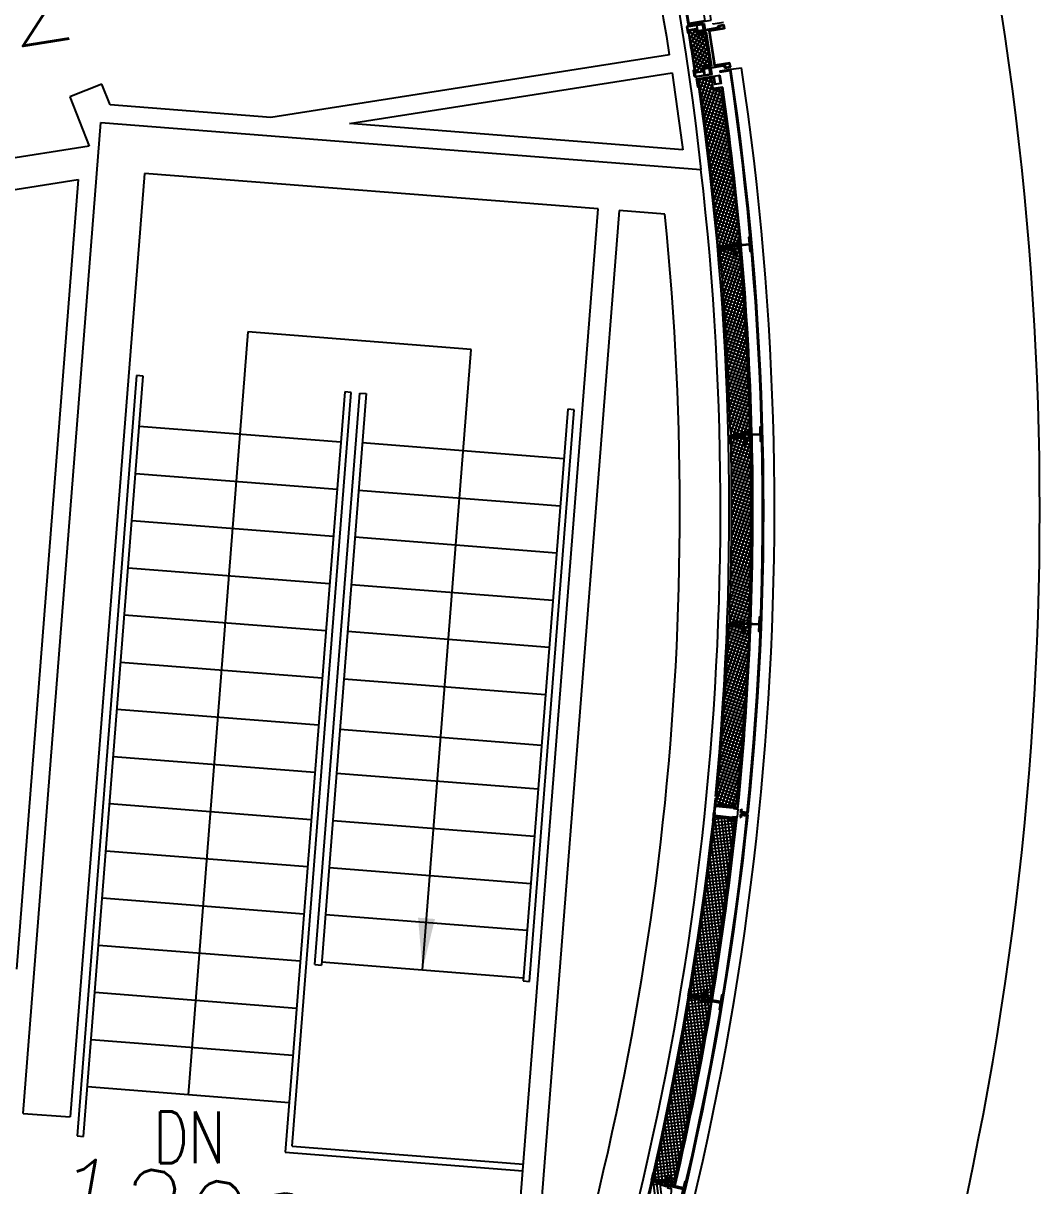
# Model space of a CAD drawing. Extents: x -1850 to 1494, y 4831 to 7402.
# Drawn here: x 1258.3 to 1494.4, y 6487.8 to 6758 of the extents above; entities that cross this region are included whole.
import ezdxf

# ---------------------------------------------------------------- set-up
doc = ezdxf.new("R2010")
doc.units = 0
doc.header["$LTSCALE"] = 48
doc.header["$MEASUREMENT"] = 0
for name, color, linetype in [('ARROOMNO', 4, 'CONTINUOUS'), ('ARWALL', 7, 'CONTINUOUS'), ('EXWALL', 8, 'CONTINUOUS'), ('ROOF', 8, 'CONTINUOUS'), ('TXT', 4, 'CONTINUOUS')]:
    doc.layers.add(name, color=color, linetype=linetype)
doc.styles.add('ROMANS', font='romans.shx', dxfattribs={"height": 18})
doc.styles.get("Standard").update_dxf_attribs({"font": 'simplex.shx', "width": 0.75, "height": 12})
doc.dimstyles.get("Standard").update_dxf_attribs({"dimtxt": 12, "dimasz": 12, "dimexe": 9, "dimexo": 3, "dimgap": 12, "dimtad": 1, "dimdec": 4, "dimzin": 0, "dimtxsty": 'STANDARD', "dimblk": 'OBLIQUE', "dimcen": 0, "dimdle": 3, "dimclrd": 256, "dimclre": 256, "dimclrt": 256, "dimazin": 3, "dimtfac": 1, "dimtdec": 4, "dimtix": 1, "dimtmove": 0, "dimatfit": 3, "dimtolj": 1, "dimtzin": 0})

msp = doc.modelspace()

# ---------------------------------------------------------------- linework, layer by layer
at = {"layer": 'ARWALL'}
for p, q in [((1408.38, 6750.66), (1315.82, 6736.07)), ((1334.06, 6734.65), (1409.02, 6746.46)), ((1276.52, 6743.82), (1269.08, 6740.89)), ((1278.42, 6739), (1276.52, 6743.82)), ((1269.08, 6740.89), (1273.59, 6729.42)), ((1315.82, 6736.07), (1278.42, 6739)), ((1411.48, 6728.59), (1334.06, 6734.65)), ((1273.59, 6729.42), (1137.85, 6708.03)), ((1139.01, 6700.87), (1271.01, 6721.67)), ((1271.01, 6721.67), (1256.65, 6538.13))]:
    msp.add_line(p, q, dxfattribs=at)
at = {"layer": 'ARWALL', "extrusion": (0, 0, -1)}
for centre, radius, start, end in [((-744.87, 6649.18), 675.02, 144.36736, 173.63599), ((-736.81, 6644.82), 679.85, 159.41141, 171.04365), ((-736.81, 6644.82), 679.85, 171.40183, 172.92203)]:
    msp.add_arc(centre, radius, start, end, dxfattribs=at)
at = {"layer": 'EXWALL'}
for p, q in [((1412.87, 6756.46), (1414.65, 6756.76)), ((1414.49, 6746.43), (1412.87, 6756.46)), ((1417.07, 6753.52), (1412.95, 6755.97)), ((1413.02, 6755.56), (1413.63, 6756.59)), ((1413.2, 6754.4), (1414.6, 6756.75)), ((1414.82, 6755.73), (1413.42, 6756.56)), ((1414.66, 6756.69), (1414.57, 6756.75)), ((1414.65, 6756.76), (1414.87, 6755.4)), ((1414.97, 6755.67), (1416.93, 6755.99)), ((1416.28, 6757.93), (1416.44, 6757.95)), ((1416.31, 6757.77), (1416.28, 6757.93)), ((1416.31, 6757.77), (1416.54, 6756.29)), ((1416.31, 6757.77), (1416.31, 6757.77)), ((1416.44, 6757.95), (1416.68, 6756.48)), ((1416.54, 6756.29), (1418.88, 6756.66)), ((1419.43, 6756.91), (1416.68, 6756.48)), ((1416.93, 6755.99), (1418.17, 6748.09)), ((1421.09, 6756.77), (1417.63, 6756.23)), ((1418.91, 6748.08), (1417.63, 6756.23)), ((1421.23, 6756.67), (1417.77, 6756.13)), ((1419.02, 6748.22), (1417.77, 6756.13)), ((1420.99, 6758.15), (1418.53, 6757.74)), ((1418.91, 6756.43), (1418.88, 6756.66)), ((1418.91, 6756.43), (1419.27, 6756.49)), ((1419.41, 6756.76), (1419, 6756.69)), ((1419.03, 6756.48), (1419, 6756.69)), ((1419.03, 6756.48), (1419.26, 6756.52)), ((1419.48, 6756.62), (1419.08, 6756.56)), ((1419.09, 6756.51), (1419.08, 6756.56)), ((1419.64, 6756.59), (1419.09, 6756.51)), ((1419.26, 6756.52), (1419.27, 6756.49)), ((1419.41, 6756.76), (1419.52, 6756.68)), ((1419.43, 6756.91), (1419.54, 6756.78)), ((1420.03, 6756.74), (1419.48, 6756.66)), ((1419.48, 6756.62), (1419.48, 6756.66)), ((1419.95, 6756.75), (1419.52, 6756.68)), ((1419.94, 6756.84), (1419.54, 6756.78)), ((1419.64, 6757.3), (1420.97, 6757.52)), ((1419.71, 6756.84), (1419.64, 6757.3)), ((1421.09, 6756.77), (1419.64, 6756.54)), ((1419.64, 6756.59), (1419.64, 6756.54)), ((1419.71, 6756.84), (1420.01, 6756.89)), ((1419.74, 6757.45), (1421.07, 6757.66)), ((1419.74, 6757.45), (1419.76, 6757.33)), ((1419.76, 6757.33), (1420.97, 6757.52)), ((1419.94, 6756.84), (1419.95, 6756.75)), ((1420.01, 6757.3), (1420.92, 6757.44)), ((1420.01, 6757.3), (1420.1, 6756.68)), ((1420.01, 6756.89), (1420.03, 6756.74)), ((1421.01, 6756.83), (1420.1, 6756.68)), ((1420.92, 6757.44), (1421.01, 6756.83)), ((1420.97, 6757.52), (1421.09, 6756.77)), ((1420.97, 6757.52), (1421.09, 6756.77)), ((1421.07, 6757.66), (1421.23, 6756.67)), ((1417.22, 6752.56), (1413.11, 6755)), ((1417.37, 6751.6), (1413.26, 6754.04)), ((1413.39, 6753.25), (1414.83, 6755.66)), ((1413.58, 6752.09), (1415.61, 6755.52)), ((1413.76, 6750.94), (1416.58, 6755.68)), ((1413.95, 6749.79), (1416.88, 6754.72)), ((1414.13, 6748.63), (1417.06, 6753.56)), ((1414.87, 6755.4), (1416.73, 6755.7)), ((1414.99, 6755.54), (1414.97, 6755.67)), ((1416.82, 6755.85), (1414.99, 6755.54)), ((1416.92, 6754.48), (1415.27, 6755.46)), ((1416.77, 6755.44), (1416.42, 6755.65)), ((1416.73, 6755.7), (1417.87, 6748.32)), ((1418.03, 6748.19), (1416.82, 6755.85)), ((1417.51, 6750.63), (1413.42, 6753.07)), ((1417.66, 6749.67), (1413.57, 6752.11)), ((1417.81, 6748.71), (1413.73, 6751.14)), ((1414.32, 6747.48), (1417.24, 6752.39)), ((1414.58, 6746.44), (1417.42, 6751.23)), ((1417.19, 6748.21), (1413.89, 6750.17)), ((1416.04, 6748.02), (1414.04, 6749.21)), ((1416.19, 6747.06), (1414.2, 6748.24)), ((1417.87, 6748.32), (1416.03, 6748.02)), ((1416.03, 6748.02), (1416.25, 6746.67)), ((1416.19, 6747.92), (1418.03, 6748.19)), ((1416.21, 6747.8), (1416.19, 6747.92)), ((1418.17, 6748.09), (1416.21, 6747.8)), ((1416.43, 6748.08), (1417.6, 6750.06)), ((1417.39, 6748.24), (1417.78, 6748.9)), ((1417.9, 6747.68), (1420.23, 6748.05)), ((1420.83, 6747.98), (1418.08, 6747.55)), ((1422.37, 6748.62), (1418.91, 6748.08)), ((1422.47, 6748.77), (1419.02, 6748.22)), ((1420.2, 6748.28), (1420.55, 6748.34)), ((1420.2, 6748.28), (1420.23, 6748.05)), ((1420.32, 6748.27), (1420.55, 6748.3)), ((1420.32, 6748.27), (1420.36, 6748.06)), ((1420.77, 6748.13), (1420.36, 6748.06)), ((1420.93, 6748.35), (1420.39, 6748.27)), ((1420.8, 6748.28), (1420.39, 6748.22)), ((1420.39, 6748.27), (1420.39, 6748.22)), ((1420.55, 6748.3), (1420.55, 6748.34)), ((1420.77, 6748.13), (1420.85, 6748.23)), ((1421.36, 6748.33), (1420.8, 6748.24)), ((1420.8, 6748.28), (1420.8, 6748.24)), ((1420.83, 6747.98), (1420.9, 6748.15)), ((1421.29, 6748.3), (1420.85, 6748.23)), ((1421.3, 6748.21), (1420.9, 6748.15)), ((1422.37, 6748.62), (1420.93, 6748.4)), ((1420.93, 6748.35), (1420.93, 6748.4)), ((1421.08, 6748.14), (1421.38, 6748.18)), ((1421.08, 6748.14), (1421.15, 6747.68)), ((1421.15, 6747.68), (1422.49, 6747.88)), ((1421.28, 6747.69), (1422.49, 6747.88)), ((1421.3, 6748.21), (1421.29, 6748.3)), ((1421.38, 6748.18), (1421.36, 6748.33)), ((1422.32, 6748.55), (1421.41, 6748.41)), ((1421.5, 6747.79), (1421.41, 6748.41)), ((1421.5, 6747.79), (1422.41, 6747.94)), ((1422.41, 6747.94), (1422.32, 6748.55)), ((1422.49, 6747.88), (1422.37, 6748.62)), ((1422.49, 6747.88), (1422.37, 6748.62)), ((1422.63, 6747.78), (1422.47, 6748.77)), ((1415.54, 6746.57), (1414.35, 6747.28)), ((1416.25, 6746.67), (1414.49, 6746.43)), ((1415.53, 6746.57), (1416.11, 6747.55)), ((1417.2, 6745.2), (1415.82, 6741.11)), ((1418.04, 6745.34), (1416.05, 6739.46)), ((1418.19, 6745.01), (1417.48, 6745.25)), ((1418.13, 6746.21), (1417.9, 6747.68)), ((1418.31, 6746.08), (1418.08, 6747.55)), ((1418.13, 6746.21), (1418.13, 6746.21)), ((1418.13, 6746.21), (1418.15, 6746.05)), ((1418.15, 6746.05), (1418.31, 6746.08)), ((1420.1, 6746.89), (1422.7, 6747.28)), ((1420.1, 6746.89), (1420.12, 6746.65)), ((1420.12, 6746.65), (1422.49, 6747)), ((1421.3, 6747.57), (1421.28, 6747.69)), ((1421.3, 6747.57), (1422.63, 6747.78)), ((1422.7, 6747.28), (1425.18, 6747.65)), ((1418.42, 6743.35), (1415.32, 6744.4)), ((1415.52, 6744.92), (1415.33, 6744.35)), ((1418.53, 6742.52), (1415.45, 6743.56)), ((1416.36, 6745.06), (1415.58, 6742.74)), ((1420.55, 6741.05), (1415.58, 6742.73)), ((1418.3, 6744.18), (1415.91, 6744.99)), ((1418.34, 6743.9), (1416.28, 6737.8)), ((1419.45, 6742.49), (1416.72, 6734.43)), ((1420.29, 6742.64), (1416.94, 6732.72)), ((1420.79, 6743.11), (1418.62, 6742.8)), ((1420.69, 6742.94), (1418.64, 6742.65)), ((1420.43, 6741.88), (1418.9, 6742.4)), ((1420.68, 6740.21), (1415.7, 6741.89)), ((1420.8, 6739.38), (1415.82, 6741.06)), ((1420.92, 6738.55), (1415.94, 6740.23)), ((1418.61, 6742.34), (1416.5, 6736.12)), ((1420.55, 6741.06), (1417.15, 6731)), ((1421.04, 6737.71), (1416.06, 6739.4)), ((1421.16, 6736.88), (1416.18, 6738.57)), ((1421.28, 6736.05), (1416.29, 6737.74)), ((1420.79, 6739.44), (1417.36, 6729.27)), ((1421.03, 6737.8), (1417.56, 6727.53)), ((1258.26, 6504.52), (1276.27, 6734.9)), ((1276.27, 6734.9), (1415.73, 6724)), ((1421.4, 6735.22), (1416.4, 6736.91)), ((1421.52, 6734.39), (1416.51, 6736.08)), ((1421.63, 6733.56), (1416.62, 6735.25)), ((1421.75, 6732.73), (1416.72, 6734.42)), ((1421.27, 6736.16), (1417.76, 6725.78)), ((1421.5, 6734.51), (1417.96, 6724.02)), ((1421.86, 6731.9), (1416.83, 6733.6)), ((1421.97, 6731.07), (1416.93, 6732.77)), ((1422.08, 6730.24), (1417.03, 6731.94)), ((1421.73, 6732.84), (1418.15, 6722.25)), ((1422.19, 6729.41), (1417.14, 6731.12)), ((1422.3, 6728.58), (1417.24, 6730.29)), ((1422.41, 6727.75), (1417.33, 6729.47)), ((1421.96, 6731.17), (1418.34, 6720.47)), ((1422.18, 6729.49), (1418.53, 6718.67)), ((1422.51, 6726.92), (1417.43, 6728.64)), ((1422.62, 6726.1), (1417.53, 6727.82)), ((1422.72, 6725.27), (1417.62, 6726.99)), ((1422.4, 6727.8), (1418.71, 6716.87)), ((1422.82, 6724.45), (1417.72, 6726.17)), ((1422.92, 6723.62), (1417.81, 6725.35)), ((1423.02, 6722.79), (1417.9, 6724.52)), ((1423.12, 6721.97), (1417.99, 6723.7)), ((1422.62, 6726.1), (1418.89, 6715.06)), ((1422.83, 6724.38), (1419.07, 6713.24)), ((1286.42, 6723.08), (1269.18, 6503.8)), ((1391.84, 6714.83), (1286.42, 6723.08)), ((1423.22, 6721.14), (1418.08, 6722.88)), ((1423.32, 6720.32), (1418.17, 6722.06)), ((1423.41, 6719.5), (1418.26, 6721.24)), ((1423.04, 6722.66), (1419.24, 6711.41)), ((1423.25, 6720.93), (1419.41, 6709.58)), ((1423.51, 6718.67), (1418.34, 6720.42)), ((1423.6, 6717.85), (1418.43, 6719.6)), ((1423.69, 6717.03), (1418.52, 6718.78)), ((1423.45, 6719.19), (1419.58, 6707.73)), ((1423.78, 6716.2), (1418.6, 6717.96)), ((1423.87, 6715.38), (1418.68, 6717.14)), ((1423.96, 6714.56), (1418.77, 6716.32)), ((1424.05, 6713.74), (1418.85, 6715.5)), ((1423.65, 6717.43), (1419.81, 6706.08)), ((1423.84, 6715.67), (1420.62, 6706.14)), ((1368.5, 6416.53), (1391.84, 6714.83)), ((1396.7, 6714.45), (1374.08, 6425.32)), ((1407.31, 6713.62), (1396.7, 6714.45)), ((1424.14, 6712.92), (1418.93, 6714.68)), ((1424.22, 6712.1), (1419.01, 6713.86)), ((1424.31, 6711.28), (1419.09, 6713.04)), ((1424.03, 6713.89), (1421.44, 6706.2)), ((1424.39, 6710.46), (1419.16, 6712.22)), ((1424.47, 6709.64), (1419.24, 6711.41)), ((1424.55, 6708.82), (1419.32, 6710.59)), ((1424.22, 6712.1), (1422.25, 6706.26)), ((1424.41, 6710.3), (1423.13, 6706.53)), ((1424.63, 6708), (1419.39, 6709.77)), ((1424.71, 6707.18), (1419.47, 6708.95)), ((1423.78, 6706.7), (1419.54, 6708.14)), ((1422.44, 6706.37), (1419.61, 6707.32)), ((1424.58, 6708.49), (1424.04, 6706.87)), ((1420.74, 6706.15), (1419.69, 6706.51)), ((1420.54, 6705.3), (1420.18, 6704.24)), ((1423.34, 6704.19), (1420.2, 6705.27)), ((1421.36, 6705.37), (1420.35, 6702.42)), ((1422.18, 6705.45), (1420.51, 6700.58)), ((1423, 6705.52), (1420.66, 6698.72)), ((1424.63, 6705.66), (1420.96, 6694.95)), ((1423.2, 6705.03), (1422.03, 6705.43)), ((1424.66, 6705.33), (1423.87, 6705.6)), ((1424.73, 6704.51), (1423.9, 6704.79)), ((1424.02, 6706.68), (1424.91, 6706.76)), ((1424.02, 6706.55), (1425.04, 6706.64)), ((1424.08, 6706.06), (1425.09, 6706.15)), ((1424.09, 6705.93), (1424.97, 6706.01)), ((1424.87, 6702.88), (1420.16, 6704.49)), ((1424.94, 6702.06), (1420.23, 6703.67)), ((1425, 6701.24), (1420.31, 6702.85)), ((1425.07, 6700.43), (1420.38, 6702.04)), ((1423.34, 6704.21), (1420.81, 6696.84)), ((1424.79, 6703.81), (1421.09, 6693.04)), ((1424.95, 6701.96), (1421.22, 6691.11)), ((1424.8, 6703.69), (1423.86, 6704.01)), ((1425.14, 6699.61), (1420.45, 6701.22)), ((1425.2, 6698.8), (1420.52, 6700.4)), ((1425.26, 6697.98), (1420.59, 6699.58)), ((1425.1, 6700.09), (1421.35, 6689.16)), ((1425.33, 6697.17), (1420.66, 6698.77)), ((1425.39, 6696.35), (1420.73, 6697.95)), ((1425.45, 6695.54), (1420.79, 6697.14)), ((1425.25, 6698.21), (1421.47, 6687.2)), ((1425.51, 6694.73), (1420.85, 6696.32)), ((1425.57, 6693.91), (1420.91, 6695.51)), ((1425.62, 6693.1), (1420.97, 6694.7)), ((1425.68, 6692.29), (1421.03, 6693.88)), ((1425.39, 6696.32), (1421.58, 6685.22)), ((1425.53, 6694.42), (1421.69, 6683.23)), ((1425.74, 6691.48), (1421.09, 6693.07)), ((1425.79, 6690.67), (1421.15, 6692.26)), ((1425.84, 6689.85), (1421.2, 6691.45)), ((1425.67, 6692.5), (1421.8, 6681.22)), ((1425.9, 6689.04), (1421.26, 6690.64)), ((1425.95, 6688.23), (1421.31, 6689.82)), ((1426, 6687.42), (1421.36, 6689.01)), ((1425.8, 6690.57), (1421.9, 6679.2)), ((1425.92, 6688.63), (1421.99, 6677.17)), ((1426.05, 6686.61), (1421.41, 6688.2)), ((1426.1, 6685.8), (1421.46, 6687.39)), ((1426.15, 6684.99), (1421.51, 6686.59)), ((1426.19, 6684.19), (1421.55, 6685.78)), ((1426.05, 6686.67), (1422.09, 6675.12)), ((1426.24, 6683.38), (1421.6, 6684.97)), ((1426.28, 6682.57), (1421.64, 6684.16)), ((1426.33, 6681.76), (1421.69, 6683.35)), ((1426.16, 6684.7), (1422.17, 6673.07)), ((1426.37, 6680.95), (1421.73, 6682.54)), ((1426.41, 6680.15), (1421.77, 6681.74)), ((1426.45, 6679.34), (1421.81, 6680.93)), ((1426.27, 6682.71), (1422.26, 6671)), ((1426.38, 6680.71), (1422.34, 6668.92)), ((1426.49, 6678.53), (1421.85, 6680.12)), ((1426.53, 6677.73), (1421.89, 6679.32)), ((1426.57, 6676.92), (1421.93, 6678.51)), ((1426.61, 6676.11), (1421.97, 6677.7)), ((1426.48, 6678.7), (1422.42, 6666.84)), ((1284.59, 6676.08), (1270.77, 6499.35)), ((1272.26, 6499.23), (1286.09, 6675.95)), ((1286.09, 6675.97), (1284.59, 6676.08)), ((1286.09, 6675.96), (1286.09, 6675.97)), ((1426.64, 6675.31), (1422.01, 6676.9)), ((1426.68, 6674.5), (1422.04, 6676.09)), ((1426.71, 6673.7), (1422.08, 6675.29)), ((1426.58, 6676.67), (1422.49, 6664.74)), ((1320.73, 6496.94), (1334.44, 6672.18)), ((1332.94, 6672.3), (1328.66, 6617.47)), ((1334.44, 6672.18), (1332.94, 6672.3)), ((1426.74, 6672.9), (1422.11, 6674.48)), ((1426.78, 6672.09), (1422.15, 6673.68)), ((1426.81, 6671.29), (1422.18, 6672.87)), ((1426.67, 6674.62), (1422.56, 6662.64)), ((1426.76, 6672.56), (1423.28, 6662.42)), ((1326.04, 6539.15), (1336.43, 6672.03)), ((1337.93, 6671.91), (1327.54, 6539.04)), ((1336.43, 6672.03), (1337.93, 6671.91)), ((1426.84, 6670.48), (1422.21, 6672.07)), ((1426.87, 6669.68), (1422.25, 6671.27)), ((1426.9, 6668.88), (1422.28, 6670.46)), ((1426.92, 6668.08), (1422.31, 6669.66)), ((1426.84, 6670.49), (1424.08, 6662.44)), ((1384.79, 6668.25), (1374.39, 6535.37)), ((1375.89, 6535.25), (1386.28, 6668.13)), ((1386.28, 6668.13), (1384.79, 6668.25)), ((1426.95, 6667.27), (1422.34, 6668.86)), ((1426.98, 6666.47), (1422.37, 6668.05)), ((1427, 6665.67), (1422.4, 6667.25)), ((1426.91, 6668.39), (1424.88, 6662.46)), ((1332.03, 6660.59), (1285.17, 6664.25)), ((1427.03, 6664.87), (1422.43, 6666.45)), ((1427.05, 6664.07), (1422.46, 6665.64)), ((1427.07, 6663.27), (1422.49, 6664.84)), ((1426.1, 6662.81), (1422.51, 6664.04)), ((1426.98, 6666.28), (1425.79, 6662.8)), ((1427.05, 6664.15), (1426.68, 6663.07)), ((1424.82, 6662.45), (1422.54, 6663.24)), ((1422.65, 6662.41), (1422.57, 6662.43)), ((1422.73, 6661.6), (1422.71, 6661.52)), ((1425.76, 6660.46), (1422.71, 6661.5)), ((1423.53, 6661.62), (1422.74, 6659.31)), ((1424.33, 6661.64), (1422.77, 6657.08)), ((1425.13, 6661.66), (1422.79, 6654.84)), ((1425.71, 6661.26), (1424.6, 6661.65)), ((1426.73, 6661.7), (1426.44, 6660.85)), ((1426.67, 6662.76), (1427.46, 6662.78)), ((1426.67, 6662.64), (1427.58, 6662.66)), ((1426.69, 6662.14), (1427.6, 6662.16)), ((1426.7, 6662.01), (1427.47, 6662.03)), ((1427.11, 6661.58), (1426.76, 6661.7)), ((1383.89, 6656.76), (1337.03, 6660.42)), ((1427.17, 6659.18), (1422.72, 6660.71)), ((1427.18, 6658.38), (1422.73, 6659.91)), ((1427.2, 6657.58), (1422.74, 6659.11)), ((1425.73, 6661.08), (1422.81, 6652.58)), ((1426.19, 6660.12), (1422.83, 6650.32)), ((1427.14, 6660.57), (1422.84, 6648.03)), ((1427.13, 6660.78), (1426.43, 6661.02)), ((1427.15, 6659.98), (1426.47, 6660.21)), ((1427.21, 6656.79), (1422.75, 6658.32)), ((1427.23, 6655.99), (1422.76, 6657.52)), ((1427.24, 6655.19), (1422.77, 6656.72)), ((1427.25, 6654.39), (1422.78, 6655.93)), ((1427.18, 6658.39), (1422.84, 6645.73)), ((1427.22, 6656.19), (1422.84, 6643.41)), ((1331.17, 6649.62), (1284.31, 6653.28)), ((1427.26, 6653.6), (1422.79, 6655.13)), ((1427.27, 6652.8), (1422.8, 6654.34)), ((1427.28, 6652.01), (1422.81, 6653.54)), ((1427.26, 6653.98), (1422.83, 6641.07)), ((1427.29, 6651.21), (1422.81, 6652.75)), ((1427.28, 6651.74), (1422.81, 6638.71)), ((1427.29, 6650.42), (1422.82, 6651.95)), ((1427.3, 6649.62), (1422.82, 6651.16)), ((1336.17, 6649.46), (1383.03, 6645.79)), ((1427.3, 6649.49), (1422.79, 6636.32)), ((1427.31, 6648.83), (1422.83, 6650.36)), ((1427.31, 6648.03), (1422.83, 6649.57)), ((1427.31, 6647.24), (1422.84, 6648.77)), ((1427.32, 6646.44), (1422.84, 6647.98)), ((1427.31, 6647.21), (1422.75, 6633.9)), ((1427.32, 6645.65), (1422.84, 6647.19)), ((1427.32, 6644.86), (1422.84, 6646.39)), ((1427.32, 6644.06), (1422.84, 6645.6)), ((1427.31, 6642.59), (1422.64, 6628.97)), ((1427.32, 6644.91), (1422.7, 6631.45)), ((1427.32, 6643.27), (1422.84, 6644.81)), ((1427.31, 6642.48), (1422.84, 6644.01)), ((1427.31, 6641.69), (1422.84, 6643.22)), ((1427.31, 6640.9), (1422.84, 6642.43)), ((1330.31, 6638.65), (1283.46, 6642.32)), ((1427.3, 6640.24), (1422.57, 6626.44)), ((1427.29, 6638.52), (1422.82, 6640.06)), ((1427.3, 6640.11), (1422.83, 6641.64)), ((1427.3, 6639.31), (1422.83, 6640.85)), ((1382.17, 6634.83), (1335.31, 6638.49)), ((1427.28, 6637.87), (1422.48, 6623.88)), ((1427.26, 6636.15), (1422.8, 6637.68)), ((1427.27, 6636.94), (1422.81, 6638.47)), ((1427.28, 6637.73), (1422.82, 6639.26)), ((1427.26, 6635.48), (1422.38, 6621.27)), ((1427.22, 6633), (1422.76, 6634.53)), ((1427.23, 6633.79), (1422.77, 6635.32)), ((1427.24, 6634.58), (1422.78, 6636.11)), ((1427.25, 6635.36), (1422.79, 6636.89)), ((1427.22, 6633.06), (1422.28, 6618.67)), ((1427.17, 6630.64), (1422.72, 6632.16)), ((1427.19, 6631.42), (1422.73, 6632.95)), ((1427.2, 6632.21), (1422.75, 6633.74)), ((1329.45, 6627.69), (1282.6, 6631.35)), ((1427.1, 6627.49), (1422.64, 6629.02)), ((1427.12, 6628.27), (1422.66, 6629.8)), ((1427.14, 6629.06), (1422.68, 6630.59)), ((1427.16, 6629.85), (1422.7, 6631.38)), ((1427.17, 6630.62), (1423.07, 6618.64)), ((1334.46, 6627.52), (1381.31, 6623.86)), ((1427.04, 6625.13), (1422.58, 6626.66)), ((1427.06, 6625.92), (1422.6, 6627.45)), ((1427.08, 6626.7), (1422.62, 6628.23)), ((1427.12, 6628.14), (1423.85, 6618.61)), ((1426.94, 6621.99), (1422.47, 6623.53)), ((1426.97, 6622.78), (1422.5, 6624.31)), ((1426.99, 6623.56), (1422.53, 6625.09)), ((1427.02, 6624.35), (1422.55, 6625.88)), ((1427.05, 6625.64), (1424.74, 6618.89)), ((1426.86, 6619.64), (1422.38, 6621.18)), ((1426.89, 6620.43), (1422.41, 6621.96)), ((1426.92, 6621.21), (1422.44, 6622.74)), ((1426.98, 6623.11), (1425.52, 6618.86)), ((1328.6, 6616.72), (1281.74, 6620.38)), ((1422.81, 6618.65), (1422.27, 6618.84)), ((1424.39, 6618.9), (1422.31, 6619.62)), ((1426.17, 6619.09), (1422.34, 6620.4)), ((1426.89, 6620.55), (1426.39, 6619.08)), ((1426.43, 6618.14), (1427.3, 6618.1)), ((1426.44, 6618.64), (1427.32, 6618.6)), ((1426.45, 6618.76), (1427.2, 6618.73)), ((1328.65, 6617.46), (1320.94, 6518.77)), ((1380.46, 6612.89), (1333.6, 6616.56)), ((1426.95, 6617.42), (1421.23, 6600.97)), ((1425.71, 6616.11), (1421.42, 6603.8)), ((1425.41, 6617.53), (1421.6, 6606.6)), ((1424.7, 6617.77), (1421.78, 6609.38)), ((1423.91, 6617.8), (1421.94, 6612.14)), ((1423.13, 6617.84), (1422.1, 6614.87)), ((1426.8, 6614.17), (1422.15, 6615.79)), ((1426.84, 6614.95), (1422.19, 6616.57)), ((1425.42, 6616.24), (1422.23, 6617.35)), ((1422.35, 6617.87), (1422.25, 6617.58)), ((1425.41, 6617.03), (1423.1, 6617.84)), ((1426.88, 6615.73), (1425.81, 6616.1)), ((1426.26, 6617.7), (1426.01, 6617)), ((1426.91, 6616.51), (1426.01, 6616.83)), ((1426.95, 6617.29), (1426.04, 6617.61)), ((1426.43, 6618.01), (1427.17, 6617.98)), ((1426.83, 6614.77), (1421.03, 6598.11)), ((1426.68, 6611.83), (1422.02, 6613.45)), ((1426.72, 6612.61), (1422.06, 6614.23)), ((1426.76, 6613.39), (1422.11, 6615.01)), ((1426.69, 6612.09), (1420.82, 6595.22)), ((1426.5, 6608.72), (1421.83, 6610.34)), ((1426.54, 6609.49), (1421.88, 6611.12)), ((1426.59, 6610.27), (1421.93, 6611.9)), ((1426.63, 6611.05), (1421.97, 6612.67)), ((1327.74, 6605.75), (1280.88, 6609.42)), ((1426.54, 6609.37), (1420.59, 6592.29)), ((1426.36, 6606.38), (1421.69, 6608.01)), ((1426.4, 6607.16), (1421.74, 6608.78)), ((1426.45, 6607.94), (1421.79, 6609.56)), ((1332.74, 6605.59), (1379.6, 6601.93)), ((1426.37, 6606.6), (1420.36, 6589.33)), ((1426.15, 6603.28), (1421.49, 6604.9)), ((1426.21, 6604.05), (1421.54, 6605.68)), ((1426.26, 6604.83), (1421.59, 6606.45)), ((1426.31, 6605.61), (1421.64, 6607.23)), ((1426.19, 6603.8), (1420.11, 6586.33)), ((1425.99, 6600.95), (1421.34, 6602.57)), ((1426.05, 6601.73), (1421.39, 6603.35)), ((1426.1, 6602.5), (1421.44, 6604.12)), ((1425.99, 6600.96), (1419.84, 6583.29)), ((1425.77, 6597.85), (1421.13, 6599.47)), ((1425.83, 6598.63), (1421.18, 6600.24)), ((1425.88, 6599.4), (1421.24, 6601.02)), ((1425.94, 6600.18), (1421.29, 6601.79)), ((1326.88, 6594.79), (1280.02, 6598.45)), ((1425.79, 6598.09), (1419.57, 6580.2)), ((1425.59, 6595.53), (1420.96, 6597.14)), ((1425.65, 6596.3), (1421.02, 6597.92)), ((1425.71, 6597.08), (1421.07, 6598.69)), ((1331.82, 6593.87), (1378.68, 6590.2)), ((1425.57, 6595.17), (1419.27, 6577.07)), ((1425.35, 6592.44), (1420.73, 6594.05)), ((1425.41, 6593.21), (1420.79, 6594.82)), ((1425.47, 6593.99), (1420.85, 6595.59)), ((1425.53, 6594.76), (1420.9, 6596.37)), ((1425.33, 6592.21), (1419.83, 6576.39)), ((1425.16, 6590.12), (1420.55, 6591.73)), ((1425.22, 6590.9), (1420.61, 6592.5)), ((1425.29, 6591.67), (1420.67, 6593.27)), ((1424.9, 6587.04), (1420.3, 6588.64)), ((1424.96, 6587.81), (1420.37, 6589.41)), ((1425.03, 6588.58), (1420.43, 6590.18)), ((1425.09, 6589.35), (1420.49, 6590.95)), ((1425.08, 6589.21), (1420.6, 6576.32)), ((1326.02, 6583.82), (1279.17, 6587.49)), ((1424.69, 6584.73), (1420.11, 6586.32)), ((1424.76, 6585.5), (1420.17, 6587.09)), ((1424.83, 6586.27), (1420.24, 6587.87)), ((1424.82, 6586.18), (1421.37, 6576.26)), ((1331.03, 6583.65), (1377.88, 6579.98)), ((1424.41, 6581.65), (1419.84, 6583.24)), ((1424.48, 6582.42), (1419.91, 6584.01)), ((1424.55, 6583.19), (1419.98, 6584.78)), ((1424.62, 6583.96), (1420.04, 6585.55)), ((1424.55, 6583.1), (1422.14, 6576.19)), ((1424.19, 6579.34), (1419.63, 6580.93)), ((1424.27, 6580.11), (1419.7, 6581.7)), ((1424.34, 6580.88), (1419.77, 6582.47)), ((1422.83, 6576.64), (1419.34, 6577.85)), ((1423.97, 6577.04), (1419.42, 6578.62)), ((1424.05, 6577.81), (1419.49, 6579.39)), ((1424.12, 6578.57), (1419.56, 6580.16)), ((1424.26, 6579.99), (1423.09, 6576.64)), ((1325.17, 6572.85), (1278.31, 6576.52)), ((1418.79, 6575.38), (1418.7, 6574.56)), ((1418.95, 6574.53), (1419.04, 6575.36)), ((1421.75, 6576.22), (1419.27, 6577.09)), ((1423.26, 6575.43), (1424.31, 6575.32)), ((1423.33, 6576.05), (1423.46, 6576.04)), ((1423.4, 6575.54), (1424.2, 6575.46)), ((1423.95, 6576.84), (1423.86, 6576.57)), ((1424.31, 6575.32), (1424.12, 6573.49)), ((1425.02, 6575.27), (1425.27, 6575.24)), ((1330.17, 6572.68), (1377.02, 6569.02)), ((1422.41, 6572.58), (1418.75, 6572.11)), ((1418.82, 6573.77), (1422.8, 6573.29)), ((1421.14, 6573.17), (1418.84, 6572.88)), ((1421.33, 6554.45), (1418.92, 6573.44)), ((1421.71, 6557.4), (1419.69, 6573.35)), ((1422.09, 6560.39), (1420.46, 6573.25)), ((1422.46, 6563.42), (1421.22, 6573.16)), ((1422.83, 6566.5), (1421.99, 6573.07)), ((1423.19, 6569.61), (1422.83, 6572.43)), ((1423.02, 6572.98), (1423.14, 6572.96)), ((1423.07, 6573.6), (1424.12, 6573.49)), ((1423.19, 6573.46), (1423.99, 6573.38)), ((1424.83, 6573.4), (1425.08, 6573.38)), ((1424.89, 6574.15), (1426.68, 6573.96)), ((1424.94, 6574.52), (1426.72, 6574.34)), ((1425.12, 6573.87), (1426.41, 6573.74)), ((1425.21, 6574.74), (1426.5, 6574.61)), ((1423.19, 6569.65), (1418.4, 6569.04)), ((1423.28, 6570.42), (1418.49, 6569.81)), ((1420.95, 6551.54), (1418.55, 6570.37)), ((1423.36, 6571.19), (1418.58, 6570.58)), ((1423.45, 6571.95), (1418.67, 6571.34)), ((1422.93, 6567.35), (1418.12, 6566.74)), ((1420.56, 6548.67), (1418.19, 6567.28)), ((1423.02, 6568.12), (1418.22, 6567.51)), ((1423.1, 6568.88), (1418.31, 6568.27)), ((1324.31, 6561.89), (1277.45, 6565.55)), ((1422.56, 6564.28), (1417.75, 6563.67)), ((1420.16, 6545.84), (1417.82, 6564.25)), ((1422.66, 6565.05), (1417.84, 6564.44)), ((1422.75, 6565.81), (1417.94, 6565.2)), ((1422.84, 6566.58), (1418.03, 6565.97)), ((1329.31, 6561.72), (1376.17, 6558.05)), ((1422.29, 6561.98), (1417.46, 6561.36)), ((1422.38, 6562.74), (1417.55, 6562.13)), ((1422.47, 6563.51), (1417.65, 6562.9)), ((1421.9, 6558.9), (1417.06, 6558.29)), ((1422, 6559.67), (1417.16, 6559.06)), ((1422.1, 6560.44), (1417.26, 6559.83)), ((1422.19, 6561.21), (1417.36, 6560.59)), ((1419.76, 6543.06), (1417.44, 6561.26)), ((1421.61, 6556.6), (1416.75, 6555.98)), ((1421.71, 6557.37), (1416.85, 6556.75)), ((1421.81, 6558.14), (1416.95, 6557.52)), ((1419.35, 6540.31), (1417.06, 6558.32)), ((1323.45, 6550.92), (1276.59, 6554.59)), ((1421.21, 6553.52), (1416.32, 6552.9)), ((1421.31, 6554.29), (1416.43, 6553.67)), ((1421.41, 6555.06), (1416.54, 6554.44)), ((1421.51, 6555.83), (1416.64, 6555.21)), ((1418.94, 6537.61), (1416.67, 6555.43)), ((1375.31, 6547.08), (1328.45, 6550.75)), ((1420.9, 6551.22), (1416, 6550.59)), ((1421.01, 6551.99), (1416.11, 6551.36)), ((1421.11, 6552.75), (1416.22, 6552.13)), ((1418.52, 6534.94), (1416.28, 6552.57)), ((1420.48, 6548.14), (1415.55, 6547.51)), ((1420.59, 6548.91), (1415.67, 6548.28)), ((1420.69, 6549.68), (1415.78, 6549.05)), ((1418.1, 6532.32), (1415.88, 6549.76)), ((1420.8, 6550.45), (1415.89, 6549.82)), ((1420.16, 6545.83), (1415.21, 6545.2)), ((1420.27, 6546.6), (1415.33, 6545.97)), ((1420.37, 6547.37), (1415.44, 6546.74)), ((1417.22, 6533.27), (1415.48, 6546.99)), ((1322.59, 6539.95), (1275.74, 6543.62)), ((1419.71, 6542.75), (1414.74, 6542.12)), ((1419.82, 6543.52), (1414.86, 6542.89)), ((1419.94, 6544.29), (1414.98, 6543.66)), ((1416.45, 6533.36), (1415.07, 6544.25)), ((1420.05, 6545.06), (1415.09, 6544.43)), ((1327.59, 6539.78), (1374.45, 6536.12)), ((1419.37, 6540.44), (1414.38, 6539.8)), ((1419.48, 6541.21), (1414.5, 6540.57)), ((1419.6, 6541.98), (1414.62, 6541.35)), ((1415.89, 6531.85), (1414.65, 6541.56)), ((1326.04, 6539.15), (1327.54, 6539.04)), ((1418.9, 6537.35), (1413.89, 6536.72)), ((1419.02, 6538.12), (1414.01, 6537.49)), ((1419.13, 6538.89), (1414.14, 6538.26)), ((1415.12, 6531.98), (1414.24, 6538.89)), ((1419.25, 6539.67), (1414.26, 6539.03)), ((1374.39, 6535.37), (1375.89, 6535.25)), ((1418.53, 6535.04), (1413.51, 6534.4)), ((1418.66, 6535.81), (1413.64, 6535.17)), ((1418.78, 6536.58), (1413.76, 6535.94)), ((1414.34, 6532.11), (1413.81, 6536.27)), ((1321.74, 6528.99), (1274.88, 6532.65)), ((1416.43, 6533.26), (1413.25, 6532.86)), ((1418.41, 6534.27), (1413.38, 6533.63)), ((1413.57, 6532.24), (1413.39, 6533.67)), ((1416.3, 6532.49), (1413.9, 6532.18)), ((1418.29, 6533.49), (1416.91, 6533.32)), ((1418.04, 6531.95), (1417.08, 6531.83)), ((1418.16, 6532.72), (1417.21, 6532.6)), ((1417.43, 6531.59), (1417.26, 6532.92)), ((1417.55, 6529.05), (1412.49, 6528.4)), ((1417.68, 6529.82), (1412.63, 6529.18)), ((1416.73, 6530.45), (1412.76, 6529.95)), ((1414.91, 6514.44), (1412.86, 6530.54)), ((1415.36, 6531.04), (1412.89, 6530.72)), ((1413.06, 6531.5), (1413.02, 6531.5)), ((1415.36, 6516.82), (1413.51, 6531.43)), ((1415.81, 6519.23), (1414.28, 6531.3)), ((1416.26, 6521.67), (1415.05, 6531.17)), ((1415.85, 6531.03), (1415.69, 6531.06)), ((1416.7, 6524.14), (1415.86, 6530.71)), ((1417.14, 6526.64), (1416.64, 6530.58)), ((1417.06, 6530.58), (1418.15, 6530.4)), ((1417.08, 6530.7), (1418.29, 6530.5)), ((1417.18, 6531.19), (1418.37, 6530.99)), ((1417.2, 6531.31), (1418.27, 6531.13)), ((1417.57, 6529.17), (1417.44, 6530.2)), ((1417.15, 6526.73), (1412.09, 6526.09)), ((1417.29, 6527.5), (1412.22, 6526.86)), ((1417.42, 6528.27), (1412.36, 6527.63)), ((1414.45, 6512.09), (1412.43, 6528.02)), ((1416.61, 6523.64), (1411.53, 6522.99)), ((1416.75, 6524.41), (1411.67, 6523.76)), ((1416.88, 6525.18), (1411.81, 6524.54)), ((1417.02, 6525.96), (1411.95, 6525.31)), ((1413.99, 6509.76), (1411.99, 6525.52)), ((1320.88, 6518.02), (1274.02, 6521.69)), ((1416.19, 6521.31), (1411.11, 6520.67)), ((1416.33, 6522.09), (1411.25, 6521.44)), ((1416.47, 6522.86), (1411.39, 6522.22)), ((1413.53, 6507.45), (1411.55, 6523.05)), ((1320.94, 6518.77), (1319.12, 6495.57)), ((1415.62, 6518.22), (1410.53, 6517.57)), ((1412.59, 6502.92), (1410.65, 6518.2)), ((1415.77, 6518.99), (1410.68, 6518.35)), ((1415.91, 6519.77), (1410.82, 6519.12)), ((1416.05, 6520.54), (1410.97, 6519.89)), ((1413.06, 6505.18), (1411.1, 6520.61)), ((1415.18, 6515.89), (1410.09, 6515.25)), ((1412.12, 6500.69), (1410.2, 6515.82)), ((1415.33, 6516.67), (1410.24, 6516.02)), ((1415.48, 6517.44), (1410.38, 6516.8)), ((1414.59, 6512.79), (1409.48, 6512.15)), ((1414.74, 6513.57), (1409.64, 6512.92)), ((1411.64, 6498.48), (1409.74, 6513.46)), ((1414.89, 6514.34), (1409.79, 6513.7)), ((1415.04, 6515.12), (1409.94, 6514.47)), ((1320.02, 6507.06), (1273.16, 6510.72)), ((1414.13, 6510.47), (1409.02, 6509.82)), ((1414.28, 6511.24), (1409.18, 6510.59)), ((1411.17, 6496.29), (1409.28, 6511.12)), ((1414.44, 6512.02), (1409.33, 6511.37)), ((1413.51, 6507.37), (1408.39, 6506.71)), ((1413.67, 6508.14), (1408.55, 6507.49)), ((1413.82, 6508.92), (1408.71, 6508.27)), ((1410.68, 6494.12), (1408.82, 6508.81)), ((1413.98, 6509.69), (1408.86, 6509.04)), ((1413.03, 6505.04), (1407.91, 6504.39)), ((1413.19, 6505.81), (1408.07, 6505.16)), ((1413.35, 6506.59), (1408.23, 6505.94)), ((1410.2, 6491.98), (1408.35, 6506.53)), ((1258.26, 6504.52), (1269.18, 6503.8)), ((1412.38, 6501.93), (1407.26, 6501.28)), ((1409.15, 6488.38), (1407.41, 6502.02)), ((1412.55, 6502.71), (1407.42, 6502.06)), ((1412.71, 6503.48), (1407.58, 6502.83)), ((1412.87, 6504.26), (1407.75, 6503.61)), ((1409.72, 6489.85), (1407.88, 6504.26)), ((1270.77, 6499.35), (1272.26, 6499.23)), ((1411.89, 6499.6), (1406.75, 6498.95)), ((1412.05, 6500.38), (1406.92, 6499.72)), ((1408.16, 6490.21), (1406.94, 6499.8)), ((1412.22, 6501.15), (1407.09, 6500.5)), ((1320.73, 6496.94), (1374.47, 6492.74)), ((1411.21, 6496.49), (1406.07, 6495.84)), ((1411.38, 6497.27), (1406.25, 6496.61)), ((1411.55, 6498.04), (1406.42, 6497.39)), ((1407.59, 6488.74), (1406.46, 6497.6)), ((1411.72, 6498.82), (1406.59, 6498.17)), ((1319.12, 6495.57), (1374.35, 6491.25)), ((1410.69, 6494.15), (1405.55, 6493.5)), ((1410.87, 6494.93), (1405.73, 6494.28)), ((1411.04, 6495.71), (1405.9, 6495.06)), ((1406.81, 6488.92), (1405.98, 6495.43)), ((1410.17, 6491.82), (1405.02, 6491.17)), ((1405.25, 6489.29), (1405.02, 6491.13)), ((1410.34, 6492.6), (1405.2, 6491.94)), ((1410.52, 6493.38), (1405.38, 6492.72)), ((1406.03, 6489.1), (1405.5, 6493.27)), ((1407.93, 6490.02), (1404.67, 6489.61)), ((1406.31, 6475.73), (1404.67, 6488.59)), ((1409.99, 6491.04), (1404.85, 6490.39)), ((1406.81, 6477.73), (1405.45, 6488.41)), ((1407.75, 6489.24), (1406.25, 6489.05)), ((1409.45, 6488.7), (1408.49, 6488.58)), ((1409.81, 6490.26), (1408.6, 6490.11)), ((1409.63, 6489.48), (1408.67, 6489.36)), ((1406.44, 6488.18), (1404.27, 6487.9)), ((1407.31, 6479.74), (1406.23, 6488.22)), ((1408.71, 6487.65), (1407.08, 6488.03)), ((1408.57, 6488.06), (1409.73, 6487.79)), ((1408.6, 6488.18), (1409.64, 6487.94))]:
    msp.add_line(p, q, dxfattribs=at)
at = {"layer": 'EXWALL', "flags": 128}
for points in [[(1418.1, 6758.68, 0.000178), (1417.77, 6760.66), (1416.29, 6760.41, -0.000167), (1416.6, 6758.56), (1412.9, 6757.94, 0.000168), (1412.59, 6759.79), (1412.35, 6759.75, -0.000179), (1412.68, 6757.78), (1418.1, 6758.68)], [(1420.1, 6745.95, -0.000178), (1420.41, 6743.97), (1418.93, 6743.74, 0.000167), (1418.64, 6745.59), (1414.94, 6745, -0.000168), (1415.23, 6743.15), (1414.98, 6743.11, 0.000179), (1414.67, 6745.09), (1420.1, 6745.95)], [(1419.04, 6743.88), (1420.27, 6744.08, 0.000156), (1420, 6745.81), (1418.76, 6745.61, -0.000156), (1419.04, 6743.88)], [(1419.99, 6704.18), (1419.9, 6705.24, -0.414214), (1420.12, 6705.51), (1423.11, 6705.78, -0.414214), (1423.38, 6705.55), (1423.48, 6704.5, 0.414214), (1423.75, 6704.27), (1423.59, 6706.07), (1419.6, 6705.72), (1419.77, 6703.91, 0.413343), (1419.99, 6704.18)], [(1422.39, 6660.53), (1422.36, 6661.59, -0.414214), (1422.6, 6661.84), (1425.6, 6661.92, -0.414214), (1425.86, 6661.68), (1425.89, 6660.62, 0.414214), (1426.14, 6660.37), (1426.1, 6662.18), (1422.1, 6662.08), (1422.14, 6660.27, 0.413343), (1422.39, 6660.53)], [(1421.99, 6616.81), (1422.03, 6617.87, -0.414214), (1422.29, 6618.11), (1425.29, 6617.99, -0.414214), (1425.53, 6617.73), (1425.49, 6616.67, 0.414214), (1425.73, 6616.41), (1425.8, 6618.22), (1421.8, 6618.38), (1421.73, 6616.57, 0.413343), (1421.99, 6616.81)], [(1419.11, 6576.12, 0.000404), (1419.22, 6577.22), (1418.97, 6577.24, -0.000684), (1418.79, 6575.38), (1419.04, 6575.36, 0.000228), (1419.1, 6575.98), (1423.21, 6575.63, 0.000198), (1423.28, 6576.18), (1423.65, 6576.15, -0.000134), (1423.61, 6575.78), (1423.74, 6575.77, 0.00018), (1423.79, 6576.26), (1423.17, 6576.31, -0.000192), (1423.11, 6575.79), (1419.11, 6576.12)], [(1418.87, 6573.76, -0.000404), (1418.76, 6572.66), (1418.51, 6572.69, 0.000684), (1418.7, 6574.56), (1418.95, 6574.53, -0.000228), (1418.89, 6573.9), (1422.99, 6573.41, -0.000198), (1422.94, 6572.86), (1423.31, 6572.82, 0.000134), (1423.35, 6573.19), (1423.47, 6573.17, -0.00018), (1423.42, 6572.68), (1422.8, 6572.75, 0.000192), (1422.85, 6573.28), (1418.87, 6573.76)], [(1413.27, 6533.36), (1413.1, 6532.32, 0.414214), (1413.3, 6532.03), (1416.26, 6531.53, 0.414214), (1416.55, 6531.74), (1416.73, 6532.79, -0.414214), (1417.01, 6532.99), (1416.71, 6531.21), (1412.77, 6531.87), (1413.07, 6533.65, -0.413343), (1413.27, 6533.36)], [(1404.81, 6490.48), (1404.57, 6489.45, 0.414214), (1404.75, 6489.15), (1407.67, 6488.46, 0.414214), (1407.98, 6488.65), (1408.22, 6489.69, -0.414214), (1408.52, 6489.87), (1408.1, 6488.11), (1404.21, 6489.02), (1404.62, 6490.78, -0.413343), (1404.81, 6490.48)]]:
    msp.add_lwpolyline(points, format="xyb", dxfattribs=at)
for points in [[(1427.01, 6706.44), (1422.59, 6706.05), (1422.57, 6706.3), (1426.98, 6706.69), (1426.84, 6708.25), (1427.09, 6708.27), (1427.39, 6704.91), (1427.15, 6704.89), (1427.01, 6706.44)], [(1429.53, 6662.33), (1425.1, 6662.22), (1425.09, 6662.47), (1429.52, 6662.58), (1429.48, 6664.15), (1429.73, 6664.15), (1429.82, 6660.78), (1429.57, 6660.77), (1429.53, 6662.33)], [(1429.24, 6618.15), (1424.81, 6618.32), (1424.82, 6618.57), (1429.25, 6618.4), (1429.31, 6619.97), (1429.56, 6619.96), (1429.43, 6616.58), (1429.18, 6616.59), (1429.24, 6618.15)], [(1420.26, 6530.55), (1415.89, 6531.28), (1415.85, 6531.03), (1420.22, 6530.3), (1419.97, 6528.76), (1420.21, 6528.72), (1420.77, 6532.05), (1420.52, 6532.09), (1420.26, 6530.55)], [(1411.59, 6487.23), (1407.28, 6488.24), (1407.22, 6487.99), (1411.54, 6486.98), (1411.18, 6485.46), (1411.42, 6485.41), (1412.19, 6488.69), (1411.95, 6488.75), (1411.59, 6487.23)]]:
    msp.add_lwpolyline(points, dxfattribs=at)
at = {"layer": 'EXWALL', "extrusion": (0, 0, -1)}
for centre, radius, start, end in [((-736.81, 6644.82), 685.5, 150.54727, 170.50158), ((-736.81, 6644.82), 691, 170.57418, 170.59491), ((-737.98, 6632.84), 690, 173.90895, 173.91933), ((-737.32, 6632.79), 690, 177.56232, 177.5727), ((-736.59, 6632.78), 690, 181.21569, 181.22607), ((-735.63, 6632.97), 690, 184.93581, 184.98771), ((-735.63, 6632.97), 690.12, 184.94637, 184.98788), ((-735.58, 6632.19), 691.75, 184.8129, 184.87503), ((-735.58, 6632.19), 692, 184.83398, 184.87539), ((-734.68, 6632.84), 690, 188.51284, 188.52322)]:
    msp.add_arc(centre, radius, start, end, dxfattribs=at)
at = {"layer": 'EXWALL'}
for centre, radius, start, end in [((736.81, 6644.82), 685.1, 8.58806, 9.31376), ((736.81, 6644.82), 696, 339.80608, 8.49637), ((736.81, 6644.82), 693.25, 354.18737, 8.47571), ((736.81, 6644.82), 693.5, 354.16671, 8.49637), ((736.81, 6644.82), 685.5, 354.42564, 8.25121), ((736.43, 6645.89), 689.04, 8.07319, 8.08529), ((736.81, 6644.82), 690.87, 5.14334, 8.16514), ((736.81, 6644.82), 691, 5.13297, 8.17719), ((733.88, 6645.17), 686.39, 339.74317, 6.59456), ((736.83, 6644.83), 674, 340.99353, 5.85833), ((735.82, 6656.85), 690, 4.13103, 4.14141), ((736.81, 6644.82), 690.87, 1.48964, 5.08113), ((736.81, 6644.82), 691, 1.47927, 5.0915), ((736.69, 6656.88), 690, 0.47766, 0.48804), ((736.81, 6644.82), 690.87, 357.83596, 1.42743), ((736.81, 6644.82), 691, 357.82559, 1.4378), ((736.81, 6644.82), 691, 354.22754, 357.78412), ((737.5, 6656.86), 690, 356.82429, 356.83467), ((736.81, 6644.82), 690.87, 354.23791, 357.77375), ((738.05, 6656.56), 690, 353.24725, 353.29916), ((738.05, 6656.56), 690.12, 353.25781, 353.29933), ((738.16, 6657.33), 691.75, 353.12435, 353.18648), ((738.16, 6657.33), 692, 353.14543, 353.18683), ((736.81, 6644.82), 693.25, 340.02052, 354.11505), ((736.81, 6644.82), 693.5, 339.99986, 354.13572), ((736.81, 6644.82), 690.87, 350.52866, 354.06448), ((736.81, 6644.82), 691, 350.5183, 354.07485), ((736.81, 6644.82), 690.87, 346.87504, 350.46645), ((736.81, 6644.82), 691, 346.86467, 350.47682), ((738.67, 6656.61), 690, 349.52714, 349.53752), ((739.44, 6656.46), 690, 345.87377, 345.88415)]:
    msp.add_arc(centre, radius, start, end, dxfattribs=at)
at = {"layer": 'EXWALL', "extrusion": (0, 0, -1)}
msp.add_ellipse((753.91, 6813.18), major_axis=(-382.71, 697.6), ratio=0.787443, start_param=2.293451, end_param=2.534174, dxfattribs=at)
at = {"layer": 'EXWALL'}
for points, weights, degree, knots in [([(1416.14, 6757.9), (1416.27, 6757.08), (1416.4, 6756.25), (1415.66, 6756.14), (1414.92, 6756.02), (1414.8, 6756.78), (1414.68, 6757.55), (1413.66, 6757.39), (1412.63, 6757.23), (1412.75, 6756.46), (1412.87, 6755.7), (1412.75, 6755.68), (1412.63, 6755.66), (1412.5, 6756.49), (1412.37, 6757.31), (1414.25, 6757.61), (1416.14, 6757.9)], [1, 0.999999936344, 1, 1, 1, 0.999999943992, 1, 1, 1, 0.999999943837, 1, 1, 1, 0.999999936093, 1, 1, 1], 2, [0, 0, 0, 0.125, 0.125, 0.25, 0.25, 0.375, 0.375, 0.5, 0.5, 0.625, 0.625, 0.75, 0.75, 0.875, 0.875, 1, 1, 1]), ([(1415.02, 6756.16), (1415.64, 6756.26), (1416.26, 6756.36), (1416.15, 6757.06), (1416.04, 6757.76), (1415.42, 6757.66), (1414.8, 6757.57), (1414.91, 6756.86), (1415.02, 6756.16)], [1, 1, 1, 0.999999951259, 1, 1, 1, 0.999999951215, 1], 2, [0, 0, 0, 0.25, 0.25, 0.5, 0.5, 0.75, 0.75, 1, 1, 1]), ([(1418.01, 6746.03), (1417.88, 6746.85), (1417.75, 6747.68), (1417.01, 6747.56), (1416.27, 6747.45), (1416.39, 6746.68), (1416.51, 6745.92), (1415.49, 6745.76), (1414.47, 6745.6), (1414.35, 6746.36), (1414.22, 6747.13), (1414.1, 6747.11), (1413.98, 6747.09), (1414.11, 6746.26), (1414.24, 6745.43), (1416.12, 6745.73), (1418.01, 6746.03)], [1, 0.999999936344, 1, 1, 1, 0.999999943992, 1, 1, 1, 0.999999943837, 1, 1, 1, 0.999999936093, 1, 1, 1], 2, [0, 0, 0, 0.125, 0.125, 0.25, 0.25, 0.375, 0.375, 0.5, 0.5, 0.625, 0.625, 0.75, 0.75, 0.875, 0.875, 1, 1, 1]), ([(1415.24, 6744.88), (1416.53, 6736.87), (1418.24, 6723.07), (1419.72, 6706.07), (1420.63, 6706.14), (1421.53, 6706.21), (1422.43, 6706.28), (1422.44, 6706.35), (1422.45, 6706.42), (1422.45, 6706.49), (1422.9, 6706.52), (1423.34, 6706.55), (1423.79, 6706.58), (1423.78, 6706.66), (1423.78, 6706.75), (1423.78, 6706.84), (1424.1, 6706.88), (1424.42, 6706.91), (1424.73, 6706.95), (1423.6, 6718.89), (1422.12, 6730.79), (1420.31, 6742.64), (1419.73, 6742.54), (1419.14, 6742.44), (1418.56, 6742.34), (1418.42, 6743.34), (1418.28, 6744.35), (1418.14, 6745.36), (1417.17, 6745.2), (1416.21, 6745.04), (1415.24, 6744.88)], [1, 1, 1, 1, 1, 1, 1, 1, 1, 1, 1, 1, 1, 1, 1, 1, 1, 1, 1, 0.999730262385, 0.999730262385, 1, 1, 1, 1, 1, 1, 1, 1, 1, 1], 3, [0, 0, 0, 0, 0.25, 0.25, 0.25, 0.3, 0.3, 0.3, 0.35, 0.35, 0.35, 0.4, 0.4, 0.4, 0.45, 0.45, 0.45, 0.5, 0.5, 0.5, 0.75, 0.75, 0.75, 0.833333, 0.833333, 0.833333, 0.916667, 0.916667, 0.916667, 1, 1, 1, 1]), ([(1416.41, 6747.34), (1417.03, 6747.44), (1417.64, 6747.54), (1417.76, 6746.84), (1417.87, 6746.13), (1417.25, 6746.04), (1416.63, 6745.94), (1416.52, 6746.64), (1416.41, 6747.34)], [1, 1, 1, 0.999999951259, 1, 1, 1, 0.999999951215, 1], 2, [0, 0, 0, 0.25, 0.25, 0.5, 0.5, 0.75, 0.75, 1, 1, 1]), ([(1420.08, 6705.26), (1421.45, 6691.11), (1422.08, 6676.81), (1422.57, 6662.41), (1423.39, 6662.42), (1424.21, 6662.44), (1425.03, 6662.46), (1425.03, 6662.57), (1425.04, 6662.67), (1425.05, 6662.78), (1425.5, 6662.79), (1425.95, 6662.81), (1426.4, 6662.82), (1426.4, 6662.9), (1426.4, 6662.98), (1426.4, 6663.07), (1426.63, 6663.07), (1426.85, 6663.08), (1427.07, 6663.08), (1426.7, 6677.3), (1425.88, 6691.5), (1424.63, 6705.66), (1424.36, 6705.64), (1424.09, 6705.62), (1423.83, 6705.59), (1423.87, 6705.07), (1423.92, 6704.55), (1423.97, 6704.02), (1423.77, 6704), (1423.58, 6703.99), (1423.38, 6703.97), (1423.29, 6704.49), (1423.2, 6705.01), (1423.11, 6705.53), (1422.1, 6705.44), (1421.09, 6705.35), (1420.08, 6705.26)], [1, 1, 1, 1, 1, 1, 1, 1, 1, 1, 1, 1, 1, 1, 1, 1, 1, 1, 1, 0.99968204282, 0.99968204282, 1, 1, 1, 1, 1, 1, 1, 1, 1, 1, 1, 1, 1, 1, 1, 1], 3, [0, 0, 0, 0, 0.25, 0.25, 0.25, 0.3, 0.3, 0.3, 0.35, 0.35, 0.35, 0.4, 0.4, 0.4, 0.45, 0.45, 0.45, 0.5, 0.5, 0.5, 0.75, 0.75, 0.75, 0.8, 0.8, 0.8, 0.85, 0.85, 0.85, 0.9, 0.9, 0.9, 0.95, 0.95, 0.95, 1, 1, 1, 1]), ([(1422.71, 6661.6), (1422.92, 6647.4), (1422.95, 6633.08), (1422.27, 6618.67), (1422.95, 6618.65), (1423.64, 6618.62), (1424.33, 6618.59), (1424.34, 6618.7), (1424.34, 6618.8), (1424.34, 6618.91), (1424.82, 6618.89), (1425.3, 6618.87), (1425.78, 6618.85), (1425.78, 6618.93), (1425.79, 6619.02), (1425.79, 6619.1), (1426.14, 6619.09), (1426.49, 6619.07), (1426.84, 6619.06), (1427.37, 6633.27), (1427.46, 6647.49), (1427.11, 6661.71), (1426.87, 6661.7), (1426.63, 6661.7), (1426.4, 6661.69), (1426.42, 6661.17), (1426.45, 6660.65), (1426.48, 6660.13), (1426.24, 6660.13), (1426.01, 6660.12), (1425.78, 6660.11), (1425.75, 6660.63), (1425.72, 6661.15), (1425.69, 6661.67), (1424.7, 6661.65), (1423.7, 6661.62), (1422.71, 6661.6)], [1, 1, 1, 1, 1, 1, 1, 1, 1, 1, 1, 1, 1, 1, 1, 1, 1, 1, 1, 0.999682043073, 0.999682043073, 1, 1, 1, 1, 1, 1, 1, 1, 1, 1, 1, 1, 1, 1, 1, 1], 3, [0, 0, 0, 0, 0.25, 0.25, 0.25, 0.3, 0.3, 0.3, 0.35, 0.35, 0.35, 0.4, 0.4, 0.4, 0.45, 0.45, 0.45, 0.5, 0.5, 0.5, 0.75, 0.75, 0.75, 0.8, 0.8, 0.8, 0.85, 0.85, 0.85, 0.9, 0.9, 0.9, 0.95, 0.95, 0.95, 1, 1, 1, 1]), ([(1404.63, 6489.43), (1407.82, 6503.27), (1410.62, 6517.3), (1413.03, 6531.51), (1413.81, 6531.37), (1414.59, 6531.24), (1415.38, 6531.11), (1415.36, 6531.01), (1415.34, 6530.91), (1415.33, 6530.8), (1415.8, 6530.72), (1416.27, 6530.65), (1416.74, 6530.57), (1416.73, 6530.48), (1416.72, 6530.4), (1416.7, 6530.32), (1417.05, 6530.26), (1417.39, 6530.2), (1417.74, 6530.15), (1415.38, 6516.12), (1412.58, 6502.18), (1409.36, 6488.33), (1409.07, 6488.4), (1408.77, 6488.46), (1408.48, 6488.53), (1408.6, 6489.04), (1408.72, 6489.55), (1408.84, 6490.05), (1408.55, 6490.12), (1408.27, 6490.19), (1407.98, 6490.25), (1407.86, 6489.75), (1407.75, 6489.24), (1407.63, 6488.73), (1406.63, 6488.97), (1405.63, 6489.2), (1404.63, 6489.43)], [1, 1, 1, 1, 1, 1, 1, 1, 1, 1, 1, 1, 1, 1, 1, 1, 1, 1, 1, 0.999682043073, 0.999682043073, 1, 1, 1, 1, 1, 1, 1, 1, 1, 1, 1, 1, 1, 1, 1, 1], 3, [0, 0, 0, 0, 0.25, 0.25, 0.25, 0.3, 0.3, 0.3, 0.35, 0.35, 0.35, 0.4, 0.4, 0.4, 0.45, 0.45, 0.45, 0.5, 0.5, 0.5, 0.75, 0.75, 0.75, 0.8, 0.8, 0.8, 0.85, 0.85, 0.85, 0.9, 0.9, 0.9, 0.95, 0.95, 0.95, 1, 1, 1, 1]), ([(1393.46, 6447.16), (1397.52, 6460.77), (1401.19, 6474.61), (1404.44, 6488.64), (1405.22, 6488.46), (1406, 6488.28), (1406.77, 6488.1), (1406.75, 6488), (1406.73, 6487.89), (1406.7, 6487.79), (1407.17, 6487.68), (1407.64, 6487.57), (1408.1, 6487.47), (1408.08, 6487.38), (1408.07, 6487.3), (1408.05, 6487.22), (1408.38, 6487.14), (1408.72, 6487.07), (1409.05, 6486.99), (1405.8, 6473.14), (1402.13, 6459.4), (1398.03, 6445.79), (1397.77, 6445.86), (1397.51, 6445.94), (1397.26, 6446.02), (1397.41, 6446.52), (1397.56, 6447.03), (1397.71, 6447.53), (1397.43, 6447.61), (1397.15, 6447.7), (1396.87, 6447.78), (1396.72, 6447.28), (1396.57, 6446.77), (1396.42, 6446.27), (1395.43, 6446.57), (1394.44, 6446.87), (1393.46, 6447.16)], [1, 1, 1, 1, 1, 1, 1, 1, 1, 1, 1, 1, 1, 1, 1, 1, 1, 1, 1, 0.99968204282, 0.99968204282, 1, 1, 1, 1, 1, 1, 1, 1, 1, 1, 1, 1, 1, 1, 1, 1], 3, [0, 0, 0, 0, 0.25, 0.25, 0.25, 0.3, 0.3, 0.3, 0.35, 0.35, 0.35, 0.4, 0.4, 0.4, 0.45, 0.45, 0.45, 0.5, 0.5, 0.5, 0.75, 0.75, 0.75, 0.8, 0.8, 0.8, 0.85, 0.85, 0.85, 0.9, 0.9, 0.9, 0.95, 0.95, 0.95, 1, 1, 1, 1])]:
    msp.add_rational_spline(points, weights, degree=degree, knots=knots, dxfattribs=at)
for points, knots in [([(1422.26, 6617.87), (1421.53, 6604.15), (1420.56, 6590.33), (1419.21, 6576.45), (1420.4, 6576.34), (1421.59, 6576.24), (1422.78, 6576.13), (1422.8, 6576.31), (1422.81, 6576.48), (1422.83, 6576.66), (1423.2, 6576.63), (1423.56, 6576.59), (1423.93, 6576.56), (1425.39, 6591.55), (1426.41, 6605.26), (1426.97, 6617.67), (1426.66, 6617.69), (1426.35, 6617.7), (1426.05, 6617.71), (1426.02, 6617.17), (1426, 6616.63), (1425.98, 6616.1), (1425.79, 6616.1), (1425.61, 6616.11), (1425.43, 6616.12), (1425.42, 6616.66), (1425.41, 6617.2), (1425.4, 6617.74), (1424.36, 6617.78), (1423.31, 6617.83), (1422.26, 6617.87)], [0, 0, 0, 0, 0.25, 0.25, 0.25, 0.333333, 0.333333, 0.333333, 0.416667, 0.416667, 0.416667, 0.5, 0.5, 0.5, 0.75, 0.75, 0.75, 0.8, 0.8, 0.8, 0.85, 0.85, 0.85, 0.9, 0.9, 0.9, 0.95, 0.95, 0.95, 1, 1, 1, 1]), ([(1413.16, 6532.31), (1415.44, 6545.86), (1417.35, 6559.58), (1418.9, 6573.44), (1420.09, 6573.3), (1421.28, 6573.15), (1422.47, 6573.01), (1422.44, 6572.84), (1422.42, 6572.66), (1422.4, 6572.49), (1422.77, 6572.44), (1423.13, 6572.4), (1423.5, 6572.35), (1421.83, 6557.39), (1419.98, 6543.77), (1417.96, 6531.5), (1417.66, 6531.55), (1417.36, 6531.6), (1417.05, 6531.66), (1417.14, 6532.19), (1417.23, 6532.72), (1417.32, 6533.25), (1417.03, 6533.3), (1416.74, 6533.35), (1416.46, 6533.4), (1416.37, 6532.86), (1416.28, 6532.33), (1416.19, 6531.8), (1416.19, 6531.8), (1416.19, 6531.8), (1416.19, 6531.8), (1416.19, 6531.8), (1416.19, 6531.8), (1416.19, 6531.8), (1415.18, 6531.97), (1414.17, 6532.14), (1413.16, 6532.31)], [0, 0, 0, 0, 0.25, 0.25, 0.25, 0.333333, 0.333333, 0.333333, 0.416667, 0.416667, 0.416667, 0.5, 0.5, 0.5, 0.75, 0.75, 0.75, 0.785714, 0.785714, 0.785714, 0.821429, 0.821429, 0.821429, 0.857143, 0.857143, 0.857143, 0.892857, 0.892857, 0.892857, 0.928571, 0.928571, 0.928571, 0.964286, 0.964286, 0.964286, 1, 1, 1, 1])]:
    msp.add_open_spline(points, degree=3, knots=knots, dxfattribs=at)
at = {"layer": 'ROOF'}
msp.add_arc((736.83, 6644.83), 757.62, 329.99967, 89.99981, dxfattribs=at)

# ---------------------------------------------------------------- texts
at = {"layer": 'ARROOMNO', "style": 'ROMANS'}
for s, rotation, p in [('122002', 8.96, (1179.73, 6740.36)), ('122025', 350, (1263.59, 6477.5))]:
    msp.add_text(s, height=18, rotation=rotation, dxfattribs=at).set_placement(p)
at = {"layer": 'TXT', "insert": (1288.56, 6505.03), "char_height": 12, "attachment_point": 1}
msp.add_mtext_dynamic_manual_height_columns('DN', width=19.7146, gutter_width=60, heights=[0], dxfattribs=at)

# ---------------------------------------------------------------- leaders
at = {"layer": 'TXT'}
msp.add_leader([(1351.02, 6537.95), (1362.3, 6682.16), (1310.46, 6686.22), (1296.59, 6508.89)], dimstyle='STANDARD', override={"dimgap": 12, "dimtad": 0, "dimdec": 1, "dimtdec": 1}, dxfattribs=at)

doc.saveas('drawing.dxf')
